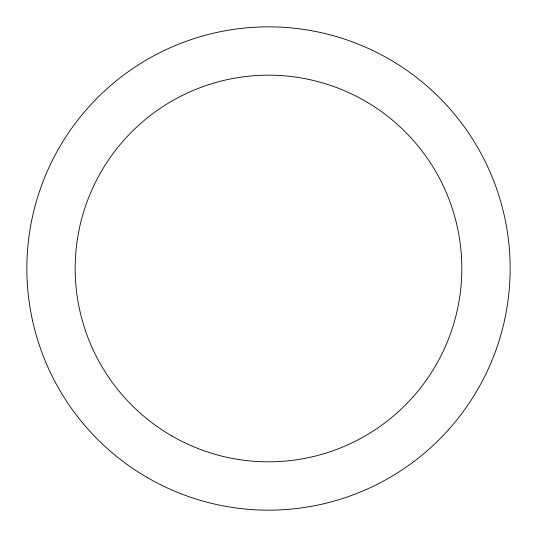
<?xml version="1.0" encoding="UTF-8"?>
<svg xmlns="http://www.w3.org/2000/svg" width="537" height="537" viewBox="0 0 537 537"><rect width="100%" height="100%" fill="white"/><g stroke="black" fill="none" stroke-linecap="round" stroke-linejoin="round"><path stroke-width="0.81" d="M147.675 477.776A241.65 241.65 0 0 0 510.15 268.5A241.65 241.65 0 0 0 147.675 59.224A241.65 241.65 0 0 0 147.675 477.776M171.84 435.923A193.32 193.32 0 0 0 461.82 268.5A193.32 193.32 0 0 0 171.84 101.077A193.32 193.32 0 0 0 171.84 435.923"/></g></svg>
